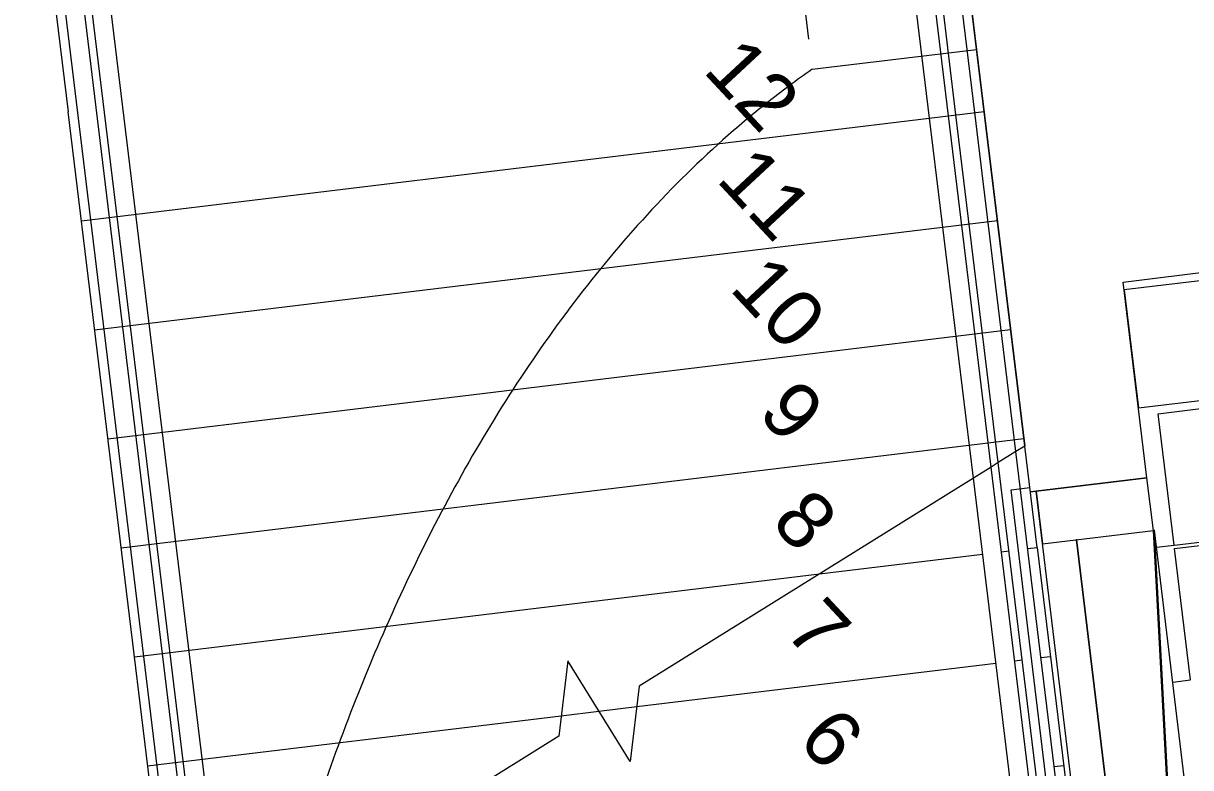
# Model space of a CAD drawing. Header units: metres. Extents: x 400403 to 400526, y 4543947 to 4544120.
# Drawn here: x 400463.262 to 400466.342, y 4544010.218 to 4544012.184 of the extents above; entities that cross this region are included whole.
import ezdxf

# ---------------------------------------------------------------- set-up
doc = ezdxf.new("R2010")
doc.units = ezdxf.units.M
doc.linetypes.add('Hidden', pattern=[0.6, 0.4, -0.2])
doc.layers.add('A-----NPP', color=7, linetype='Continuous', lineweight=15, true_color=0x00a000)
for name, color, linetype, lineweight in [('A-FLORIDM', 7, 'Continuous', 5), ('A-SECTMBM', 7, 'Continuous', 5), ('A_HANDRAIL', 7, 'Continuous', 5), ('A_PROJECTION', 7, 'Continuous', 5), ('A_STAIR', 7, 'Continuous', 15), ('G-PLANOTM', 7, 'Continuous', 13)]:
    doc.layers.add(name, color=color, linetype=linetype, lineweight=lineweight)
doc.styles.add('Arial', font='Arial.ttf', dxfattribs={"height": 0.15})

# ---------------------------------------------------------------- blocks, each defined once
blk = doc.blocks.new('Railing - Railing-2369654-PERON KAT _1_10 _-3_21_ KOTU TUĞLA DUVAR PLANI - 1_2')
at = {"layer": 'A_HANDRAIL', "color": 9, "true_color": 0xc0c0c0}
for p, q in [((105.3446, -4.9728), (105.334, -5.027)), ((107.1691, -6.2984), (105.3446, -4.9728)), ((107.1397, -6.3389), (105.334, -5.027))]:
    blk.add_line(p, q, dxfattribs=at)
at = {"layer": 'A_PROJECTION', "color": 9, "true_color": 0xc0c0c0}
for p, q in [((104.5883, -4.4234), (103.8521, -3.8885)), ((104.559, -4.4639), (103.8227, -3.929)), ((105.3446, -4.9728), (104.5883, -4.4234)), ((105.334, -5.027), (104.559, -4.4639))]:
    blk.add_line(p, q, dxfattribs=at)
blk = doc.blocks.new('Railing - Railing-2369658-PERON KAT _1_10 _-3_21_ KOTU TUĞLA DUVAR PLANI - 1_2')
at = {"layer": 'A_PROJECTION', "color": 9, "true_color": 0xc0c0c0}
for p, q in [((103.3187, -6.1709), (102.5825, -5.636)), ((103.2893, -6.2113), (102.5531, -5.6765)), ((104.8898, -7.3123), (103.3187, -6.1709)), ((104.8793, -7.3665), (103.2893, -6.2113))]:
    blk.add_line(p, q, dxfattribs=at)
blk = doc.blocks.new('Top Rail Type - Top Rail_Internal_-V11-PERON KAT _1_10 _-3_21_ KOTU TUĞLA DUVAR PLANI - 1_2')
at = {"layer": 'A_HANDRAIL', "color": 9, "true_color": 0xc0c0c0}
for p, q in [((105.3593, -4.897), (105.3488, -4.9512)), ((107.2102, -6.2418), (105.3593, -4.897)), ((107.1809, -6.2823), (105.3488, -4.9512))]:
    blk.add_line(p, q, dxfattribs=at)
at = {"layer": 'A_PROJECTION', "color": 9, "true_color": 0xc0c0c0}
for p, q in [((104.6295, -4.3668), (103.8933, -3.8319)), ((104.6001, -4.4072), (103.8639, -3.8723)), ((105.3593, -4.897), (104.6295, -4.3668)), ((105.3488, -4.9512), (104.6001, -4.4072))]:
    blk.add_line(p, q, dxfattribs=at)
blk = doc.blocks.new('Top Rail Type - Top Rail_Internal_-V12-PERON KAT _1_10 _-3_21_ KOTU TUĞLA DUVAR PLANI - 1_2')
at = {"layer": 'A_PROJECTION', "color": 9, "true_color": 0xc0c0c0}
for p, q in [((103.2776, -6.2275), (102.5414, -5.6926)), ((103.2482, -6.268), (102.512, -5.7331)), ((104.8751, -7.3882), (103.2776, -6.2275)), ((104.8645, -7.4423), (103.2482, -6.268))]:
    blk.add_line(p, q, dxfattribs=at)
blk = doc.blocks.new('D1010-30_Escalator - H_6120-V16-PERON KAT _1_10 _-3_21_ KOTU TUĞLA DUVAR PLANI - 1_2')
at = {"layer": 'G-PLANOTM', "lineweight": 15}
for p, q in [((-1.11, -1.6946), (-1.11, -3.4445)), ((-0.8, -3.5666), (-0.8, -3.0457)), ((-0.8, -3.0457), (0.2, -3.0457)), ((0.2, -3.0667), (-0.8, -3.0667)), ((-0.8, -3.0667), (-0.8, -3.3805)), ((-0.8, -3.3805), (0.2, -3.3805)), ((-1.095, -3.5666), (-1.11, -3.5666)), ((-1.11, -3.5666), (-0.8, -3.5666)), ((-1.095, -5.0293), (-1.095, -3.5666)), ((-0.8, -3.5666), (-1.095, -3.5666)), ((-1.095, -3.5666), (-1.095, -3.7065)), ((-0.8, -3.7065), (-0.8, -3.5666)), ((-1.11, -3.7141), (-1.11, -5.0293)), ((-1.095, -3.7065), (-0.8, -3.7065)), ((-1.0039, -3.7065), (-1.0055, -3.7065)), ((-1.0055, -3.7065), (-1.0055, -5.0766)), ((-1.0039, -5.0766), (-1.0039, -3.7065)), ((-0.8007, -3.7065), (-0.8929, -5.0766)), ((-0.8896, -5.0766), (-0.7974, -3.7065)), ((-0.7974, -3.7065), (-0.8007, -3.7065))]:
    blk.add_line(p, q, dxfattribs=at)
at = {"layer": 'G-PLANOTM'}
for p, q in [((-0.75, -3.7519), (-0.75, -3.4021)), ((-0.75, -3.4021), (0.15, -3.4021)), ((-1.16, -3.5551), (-1.11, -3.5551)), ((-1.16, -8.5651), (-1.16, -3.5551)), ((-0.798, -4.8595), (-0.7974, -3.7065)), ((-0.7974, -3.7519), (-0.75, -3.7519)), ((-0.75, -3.7519), (0.15, -3.7519)), ((-0.75, -4.1106), (-0.75, -3.7607)), ((-0.75, -3.7607), (0.15, -3.7607)), ((-0.7976, -4.1106), (-0.75, -4.1106))]:
    blk.add_line(p, q, dxfattribs=at)
blk = doc.blocks.new('M09-PRT-S24-ZZ-M3-ARC-01_rvt-1-PERON KAT _1_10 _-3_21_ KOTU TUĞLA DUVAR PLANI - 1_2')
at = {"layer": 'A-----NPP', "color": 8, "lineweight": 5, "true_color": 0x7f7f7f}
blk.add_line((104.2536, -4.6034), (104.5107, -4.2496), dxfattribs=at)
blk.add_open_spline([(104.2536, -4.6034), (104.2467, -4.653), (104.2358, -4.7525), (104.2261, -4.9525), (104.2351, -5.2029), (104.2753, -5.5008), (104.3407, -5.7941), (104.4281, -6.0815), (104.5345, -6.3624), (104.6576, -6.6364), (104.7888, -6.8907), (104.8817, -7.0518), (104.9261, -7.1254)], degree=3, knots=[0, 0, 0, 0, 0.037037, 0.0740741, 0.1481481, 0.2222222, 0.2962963, 0.3703704, 0.4444444, 0.5185185, 0.5925926, 0.6561598, 0.6561598, 0.6561598, 0.6561598], dxfattribs=at)
at = {"layer": 'A-SECTMBM', "color": 9, "true_color": 0xc0c0c0}
for p, q in [((105.3646, -4.8699), (104.4096, -4.1761)), ((103.2335, -6.2882), (104.6442, -4.3466)), ((103.2335, -6.2882), (104.6442, -4.3466)), ((103.4681, -6.4587), (104.8788, -4.517)), ((103.4681, -6.4587), (104.8788, -4.517)), ((103.7027, -6.6291), (105.1134, -4.6875)), ((103.7027, -6.6291), (105.1134, -4.6875)), ((103.9373, -6.7996), (105.348, -4.8579)), ((103.9373, -6.7996), (105.348, -4.8579)), ((104.172, -6.97), (105.2428, -5.4961)), ((104.172, -6.97), (105.2428, -5.4961)), ((102.2627, -5.5829), (102.9989, -6.1177)), ((105.1119, -6.1697), (105.171, -6.0884)), ((105.1119, -6.1697), (105.171, -6.0884)), ((104.8593, -7.4694), (102.9989, -6.1177)), ((104.4066, -7.1405), (105.0529, -6.2509)), ((104.4066, -7.1405), (105.0529, -6.2509))]:
    blk.add_line(p, q, dxfattribs=at)
at = {"layer": 'A_STAIR', "color": 9, "lineweight": 5, "true_color": 0xc0c0c0}
for p, q in [((105.3646, -4.8699), (105.3593, -4.897)), ((105.5826, -5.0284), (105.3646, -4.8699)), ((105.3488, -4.9512), (105.3446, -4.9728)), ((105.334, -5.027), (105.1358, -6.047)), ((105.5679, -5.0486), (105.5826, -5.0284)), ((105.5679, -5.0486), (105.5826, -5.0284)), ((105.5268, -5.1052), (105.5386, -5.0891)), ((105.5268, -5.1052), (105.5386, -5.0891)), ((105.2428, -5.4961), (105.4974, -5.1457)), ((105.2428, -5.4961), (105.4974, -5.1457)), ((105.8026, -5.2191), (105.8173, -5.1988)), ((105.8026, -5.2191), (105.8173, -5.1988)), ((105.7614, -5.2757), (105.7732, -5.2595)), ((105.7614, -5.2757), (105.7732, -5.2595)), ((105.171, -6.0884), (105.732, -5.3162)), ((105.171, -6.0884), (105.732, -5.3162)), ((106.0372, -5.3895), (106.0519, -5.3693)), ((106.0372, -5.3895), (106.0519, -5.3693)), ((105.1358, -6.047), (105.2653, -6.1995)), ((104.9585, -6.1398), (105.0881, -6.2924)), ((105.2653, -6.1995), (104.9585, -6.1398)), ((105.0529, -6.2509), (105.1119, -6.1697)), ((105.0529, -6.2509), (105.1119, -6.1697)), ((105.0881, -6.2924), (104.8593, -7.4694))]:
    blk.add_line(p, q, dxfattribs=at)
at = {"layer": 'G-PLANOTM', "linetype": 'Hidden'}
blk.add_line((99.9822, -1.5), (104.2536, -4.6034), dxfattribs=at)
at = {"layer": 'G-PLANOTM', "lineweight": 25}
blk.add_open_spline([(105.6878, -8.3372), (105.5799, -8.2801), (105.3653, -8.1636), (104.9411, -7.9215), (104.4206, -7.6024), (103.8122, -7.194), (103.1224, -6.6892), (102.5064, -6.1883), (101.9602, -5.7), (101.695, -5.4474), (101.5645, -5.3189)], degree=3, knots=[0, 0, 0, 0, 0.071429, 0.142857, 0.285714, 0.428571, 0.571429, 0.785714, 0.892857, 1, 1, 1, 1], dxfattribs=at)
at = {"lineweight": 15, "rotation": 53.99999999999949}
blk.add_blockref('D1010-30_Escalator - H_6120-V16-PERON KAT _1_10 _-3_21_ KOTU TUĞLA DUVAR PLANI - 1_2', (103.2303, -1.9473), dxfattribs=at)
at = {"lineweight": 15}
for name in ['Top Rail Type - Top Rail_Internal_-V11-PERON KAT _1_10 _-3_21_ KOTU TUĞLA DUVAR PLANI - 1_2', 'Railing - Railing-2369654-PERON KAT _1_10 _-3_21_ KOTU TUĞLA DUVAR PLANI - 1_2', 'Railing - Railing-2369658-PERON KAT _1_10 _-3_21_ KOTU TUĞLA DUVAR PLANI - 1_2', 'Top Rail Type - Top Rail_Internal_-V12-PERON KAT _1_10 _-3_21_ KOTU TUĞLA DUVAR PLANI - 1_2']:
    blk.add_blockref(name, (0, 0), dxfattribs=at)
blk = doc.blocks.new('Railing - Railing-2369654-PERON KAT _1_10 _-3_21_ KOTU TUĞLA DUVAR PLANI - 2_2')
at = {"layer": 'A_HANDRAIL', "color": 9, "lineweight": 5, "true_color": 0xc0c0c0}
for p, q in [((105.3446, -4.9728), (105.334, -5.027)), ((107.1691, -6.2984), (105.3446, -4.9728)), ((107.1397, -6.3389), (105.334, -5.027))]:
    blk.add_line(p, q, dxfattribs=at)
at = {"layer": 'A_PROJECTION', "color": 9, "true_color": 0xc0c0c0}
for p, q in [((104.5883, -4.4234), (103.8521, -3.8885)), ((104.559, -4.4639), (103.8227, -3.929)), ((105.3446, -4.9728), (104.5883, -4.4234)), ((105.334, -5.027), (104.559, -4.4639))]:
    blk.add_line(p, q, dxfattribs=at)
blk = doc.blocks.new('Railing - Railing-2369658-PERON KAT _1_10 _-3_21_ KOTU TUĞLA DUVAR PLANI - 2_2')
at = {"layer": 'A_PROJECTION', "color": 9, "true_color": 0xc0c0c0}
for p, q in [((103.3187, -6.1709), (102.5825, -5.636)), ((103.2893, -6.2113), (102.5531, -5.6765)), ((104.8898, -7.3123), (103.3187, -6.1709)), ((104.8793, -7.3665), (103.2893, -6.2113))]:
    blk.add_line(p, q, dxfattribs=at)
blk = doc.blocks.new('Top Rail Type - Top Rail_Internal_-V9-PERON KAT _1_10 _-3_21_ KOTU TUĞLA DUVAR PLANI - 2_2')
at = {"layer": 'A_HANDRAIL', "color": 9, "lineweight": 5, "true_color": 0xc0c0c0}
for p, q in [((105.3593, -4.897), (105.3488, -4.9512)), ((107.2102, -6.2418), (105.3593, -4.897)), ((107.1809, -6.2823), (105.3488, -4.9512))]:
    blk.add_line(p, q, dxfattribs=at)
at = {"layer": 'A_PROJECTION', "color": 9, "true_color": 0xc0c0c0}
for p, q in [((104.6295, -4.3668), (103.8933, -3.8319)), ((104.6001, -4.4072), (103.8639, -3.8723)), ((105.3593, -4.897), (104.6295, -4.3668)), ((105.3488, -4.9512), (104.6001, -4.4072))]:
    blk.add_line(p, q, dxfattribs=at)
blk = doc.blocks.new('Top Rail Type - Top Rail_Internal_-V10-PERON KAT _1_10 _-3_21_ KOTU TUĞLA DUVAR PLANI - 2_2')
at = {"layer": 'A_PROJECTION', "color": 9, "true_color": 0xc0c0c0}
for p, q in [((103.2776, -6.2275), (102.5414, -5.6926)), ((103.2482, -6.268), (102.512, -5.7331)), ((104.8751, -7.3882), (103.2776, -6.2275)), ((104.8645, -7.4423), (103.2482, -6.268))]:
    blk.add_line(p, q, dxfattribs=at)
blk = doc.blocks.new('D1010-30_Escalator - H_6120-V14-PERON KAT _1_10 _-3_21_ KOTU TUĞLA DUVAR PLANI - 2_2')
at = {"layer": 'G-PLANOTM', "lineweight": 15}
for p, q in [((-1.11, -1.6946), (-1.11, -3.4445)), ((-0.8, -3.5666), (-0.8, -3.0457)), ((-0.8, -3.0457), (0.2, -3.0457)), ((0.2, -3.0667), (-0.8, -3.0667)), ((-0.8, -3.0667), (-0.8, -3.3805)), ((-0.8, -3.3805), (0.2, -3.3805)), ((-1.095, -3.5666), (-1.11, -3.5666)), ((-1.11, -3.5666), (-0.8, -3.5666)), ((-1.095, -5.0293), (-1.095, -3.5666)), ((-0.8, -3.5666), (-1.095, -3.5666)), ((-1.095, -3.5666), (-1.095, -3.7065)), ((-0.8, -3.7065), (-0.8, -3.5666)), ((-1.11, -3.7141), (-1.11, -5.0293)), ((-1.095, -3.7065), (-0.8, -3.7065)), ((-1.0039, -3.7065), (-1.0055, -3.7065)), ((-1.0055, -3.7065), (-1.0055, -5.0766)), ((-1.0039, -5.0766), (-1.0039, -3.7065)), ((-0.8007, -3.7065), (-0.8929, -5.0766)), ((-0.8896, -5.0766), (-0.7974, -3.7065)), ((-0.7974, -3.7065), (-0.8007, -3.7065))]:
    blk.add_line(p, q, dxfattribs=at)
at = {"layer": 'G-PLANOTM'}
for p, q in [((-0.75, -3.7519), (-0.75, -3.4021)), ((-0.75, -3.4021), (0.15, -3.4021)), ((-1.16, -3.5551), (-1.11, -3.5551)), ((-1.16, -8.5651), (-1.16, -3.5551)), ((-0.798, -4.8595), (-0.7974, -3.7065)), ((-0.7974, -3.7519), (-0.75, -3.7519)), ((-0.75, -3.7519), (0.15, -3.7519)), ((-0.75, -4.1106), (-0.75, -3.7607)), ((-0.75, -3.7607), (0.15, -3.7607)), ((-0.7976, -4.1106), (-0.75, -4.1106))]:
    blk.add_line(p, q, dxfattribs=at)
blk = doc.blocks.new('M09-PRT-S24-ZZ-M3-ARC-01_rvt-1-PERON KAT _1_10 _-3_21_ KOTU TUĞLA DUVAR PLANI - 2_2')
at = {"layer": 'A-----NPP', "color": 8, "lineweight": 5, "true_color": 0x7f7f7f}
blk.add_line((104.2536, -4.6034), (104.5107, -4.2496), dxfattribs=at)
blk.add_open_spline([(104.2536, -4.6034), (104.2467, -4.653), (104.2358, -4.7525), (104.2261, -4.9525), (104.2351, -5.2029), (104.2753, -5.5008), (104.3407, -5.7941), (104.4281, -6.0815), (104.5345, -6.3624), (104.6576, -6.6364), (104.7888, -6.8907), (104.8817, -7.0518), (104.9261, -7.1254)], degree=3, knots=[0, 0, 0, 0, 0.037037, 0.0740741, 0.1481481, 0.2222222, 0.2962963, 0.3703704, 0.4444444, 0.5185185, 0.5925926, 0.6561598, 0.6561598, 0.6561598, 0.6561598], dxfattribs=at)
at = {"layer": 'A-SECTMBM', "color": 9, "true_color": 0xc0c0c0}
for p, q in [((105.3646, -4.8699), (104.4096, -4.1761)), ((103.2335, -6.2882), (104.6442, -4.3466)), ((103.2335, -6.2882), (104.6442, -4.3466)), ((103.4681, -6.4587), (104.8788, -4.517)), ((103.4681, -6.4587), (104.8788, -4.517)), ((103.7027, -6.6291), (105.1134, -4.6875)), ((103.7027, -6.6291), (105.1134, -4.6875)), ((103.9373, -6.7996), (105.348, -4.8579)), ((103.9373, -6.7996), (105.348, -4.8579)), ((104.172, -6.97), (105.2428, -5.4961)), ((104.172, -6.97), (105.2428, -5.4961)), ((102.2627, -5.5829), (102.9989, -6.1177)), ((105.1119, -6.1697), (105.171, -6.0884)), ((105.1119, -6.1697), (105.171, -6.0884)), ((104.8593, -7.4694), (102.9989, -6.1177)), ((104.4066, -7.1405), (105.0529, -6.2509)), ((104.4066, -7.1405), (105.0529, -6.2509))]:
    blk.add_line(p, q, dxfattribs=at)
at = {"layer": 'A_STAIR', "color": 9, "lineweight": 5, "true_color": 0xc0c0c0}
for p, q in [((105.3646, -4.8699), (105.3593, -4.897)), ((105.5826, -5.0284), (105.3646, -4.8699)), ((105.3488, -4.9512), (105.3446, -4.9728)), ((105.334, -5.027), (105.1358, -6.047)), ((105.5679, -5.0486), (105.5826, -5.0284)), ((105.5679, -5.0486), (105.5826, -5.0284)), ((105.5268, -5.1052), (105.5386, -5.0891)), ((105.5268, -5.1052), (105.5386, -5.0891)), ((105.2428, -5.4961), (105.4974, -5.1457)), ((105.2428, -5.4961), (105.4974, -5.1457)), ((105.8026, -5.2191), (105.8173, -5.1988)), ((105.8026, -5.2191), (105.8173, -5.1988)), ((105.7614, -5.2757), (105.7732, -5.2595)), ((105.7614, -5.2757), (105.7732, -5.2595)), ((105.171, -6.0884), (105.732, -5.3162)), ((105.171, -6.0884), (105.732, -5.3162)), ((106.0372, -5.3895), (106.0519, -5.3693)), ((106.0372, -5.3895), (106.0519, -5.3693)), ((105.1358, -6.047), (105.2653, -6.1995)), ((104.9585, -6.1398), (105.0881, -6.2924)), ((105.2653, -6.1995), (104.9585, -6.1398)), ((105.0529, -6.2509), (105.1119, -6.1697)), ((105.0529, -6.2509), (105.1119, -6.1697)), ((105.0881, -6.2924), (104.8593, -7.4694))]:
    blk.add_line(p, q, dxfattribs=at)
at = {"layer": 'G-PLANOTM', "linetype": 'Hidden'}
blk.add_line((99.9822, -1.5), (104.2536, -4.6034), dxfattribs=at)
at = {"layer": 'G-PLANOTM', "lineweight": 25}
blk.add_open_spline([(105.6878, -8.3372), (105.5799, -8.2801), (105.3653, -8.1636), (104.9411, -7.9215), (104.4206, -7.6024), (103.8122, -7.194), (103.1224, -6.6892), (102.5064, -6.1883), (101.9602, -5.7), (101.695, -5.4474), (101.5645, -5.3189)], degree=3, knots=[0, 0, 0, 0, 0.071429, 0.142857, 0.285714, 0.428571, 0.571429, 0.785714, 0.892857, 1, 1, 1, 1], dxfattribs=at)
at = {"lineweight": 15, "rotation": 53.99999999999949}
blk.add_blockref('D1010-30_Escalator - H_6120-V14-PERON KAT _1_10 _-3_21_ KOTU TUĞLA DUVAR PLANI - 2_2', (103.2303, -1.9473), dxfattribs=at)
at = {"lineweight": 15}
for name in ['Top Rail Type - Top Rail_Internal_-V9-PERON KAT _1_10 _-3_21_ KOTU TUĞLA DUVAR PLANI - 2_2', 'Railing - Railing-2369654-PERON KAT _1_10 _-3_21_ KOTU TUĞLA DUVAR PLANI - 2_2', 'Railing - Railing-2369658-PERON KAT _1_10 _-3_21_ KOTU TUĞLA DUVAR PLANI - 2_2', 'Top Rail Type - Top Rail_Internal_-V10-PERON KAT _1_10 _-3_21_ KOTU TUĞLA DUVAR PLANI - 2_2']:
    blk.add_blockref(name, (0, 0), dxfattribs=at)

msp = doc.modelspace()

# ---------------------------------------------------------------- block references
at = {"lineweight": 5, "rotation": 312.9239939576965}
for name in ['M09-PRT-S24-ZZ-M3-ARC-01_rvt-1-PERON KAT _1_10 _-3_21_ KOTU TUĞLA DUVAR PLANI - 1_2', 'M09-PRT-S24-ZZ-M3-ARC-01_rvt-1-PERON KAT _1_10 _-3_21_ KOTU TUĞLA DUVAR PLANI - 2_2']:
    msp.add_blockref(name, (400397.71446, 4544091.53809), dxfattribs=at)

# ---------------------------------------------------------------- texts
at = {"layer": 'A-FLORIDM', "color": 251, "true_color": 0x5a5a5a, "char_height": 0.15, "attachment_point": 1, "rotation": 312.92399, "line_spacing_factor": 0.941778, "style": 'Arial'}
for s, insert, width in [('12', (400465.16195, 4544012.15999), 0.2768827), ('12', (400465.16195, 4544012.15999), 0.2768827), ('11', (400465.19691, 4544011.87211), 0.2768827), ('11', (400465.19691, 4544011.87211), 0.2768827), ('10', (400465.23187, 4544011.58422), 0.2768827), ('10', (400465.23187, 4544011.58422), 0.2768827), ('\\fArial|b0|i0|c162|p34|;9', (400465.30612, 4544011.2541), 0.1384414), ('\\fArial|b0|i0|c162|p34|;9', (400465.30612, 4544011.2541), 0.1384414), ('\\fArial|b0|i0|c162|p34|;8', (400465.34108, 4544010.96621), 0.1384414), ('\\fArial|b0|i0|c162|p34|;8', (400465.34108, 4544010.96621), 0.1384414), ('\\fArial|b0|i0|c162|p34|;7', (400465.37604, 4544010.67833), 0.1384414), ('\\fArial|b0|i0|c162|p34|;7', (400465.37604, 4544010.67833), 0.1384414), ('\\fArial|b0|i0|c162|p34|;6', (400465.411, 4544010.39044), 0.1384414), ('\\fArial|b0|i0|c162|p34|;6', (400465.411, 4544010.39044), 0.1384414)]:
    msp.add_mtext(s, dxfattribs=dict(at, insert=insert, width=width))

doc.saveas('drawing.dxf')
